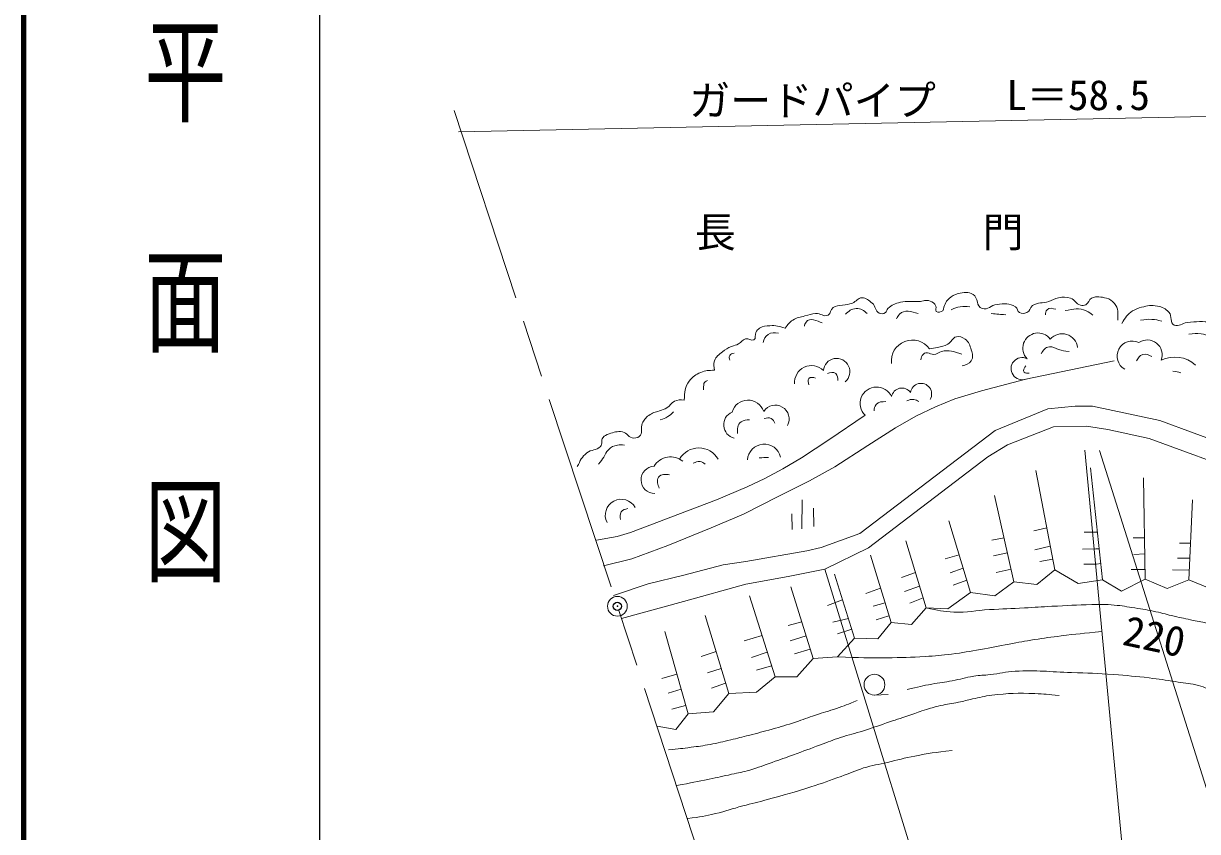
# Model space of a CAD drawing. Units: millimetres, scale not verified. Extents: x 40000 to 680000, y 20000 to 380000.
# Drawn here: x 40000 to 111377, y 291624 to 340741 of the extents above; entities that cross this region are included whole.
import ezdxf
from ezdxf.enums import TextEntityAlignment as Align

# ---------------------------------------------------------------- set-up
doc = ezdxf.new("R2010")
doc.units = ezdxf.units.MM
doc.header["$LTSCALE"] = 1000
doc.header["$PDMODE"] = 32
doc.header["$PDSIZE"] = 500
doc.linetypes.add('CHAIN', pattern=[18.5, 12, -1.5, 3.5, -1.5])
for name, color, linetype, lineweight in [('M-BGD', 7, 'Continuous', 13), ('M-BGD-HTXT', 7, 'Continuous', 25), ('M-BGD-RSTR', 7, 'Continuous', 13), ('M-BMK', 2, 'CHAIN', 13), ('M-BMK-SRVR', 3, 'Continuous', 13), ('M-STR-HTXT', 7, 'Continuous', 13), ('M-STR-STRC', 7, 'Continuous', 13), ('M-TTL', 2, 'Continuous', 140)]:
    doc.layers.add(name, color=color, linetype=linetype, lineweight=lineweight)
doc.layers.add('M-BGD-EXST', color=6, linetype='Continuous')
doc.styles.add('@ＭＳ ゴシック', font='')
doc.styles.add('ＭＳ ゴシック', font='')
doc.styles.get('@ＭＳ ゴシック').set_extended_font_data('@MS Gothic')
doc.styles.get('ＭＳ ゴシック').set_extended_font_data('MS Gothic')

msp = doc.modelspace()

# ---------------------------------------------------------------- linework, layer by layer
at = {"layer": 'M-BGD'}
for p, q in [((66456, 334154), (128866, 335435)), ((105408, 314784), (114663, 285547)), ((102695, 307523), (101553, 313565)), ((105609, 306921), (104877, 313734)), ((108204, 306968), (108084, 313122)), ((100219, 306797), (99028, 312050)), ((87342, 311782), (87317, 310023)), ((88021, 311279), (88046, 310174)), ((110852, 306925), (111069, 311792)), ((86714, 310928), (86740, 309973)), ((97571, 306156), (96265, 310517)), ((101417, 309905), (102210, 310093)), ((104495, 309817), (105165, 309818)), ((105165, 309818), (105297, 309820)), ((94881, 305217), (93652, 309286)), ((98880, 309327), (99613, 309471)), ((107465, 309477), (108155, 309477)), ((110287, 309152), (110951, 309149)), ((92745, 304320), (91497, 308432)), ((96041, 308197), (96888, 308436)), ((98980, 308372), (99816, 308573)), ((101492, 308749), (102424, 308960)), ((104376, 308783), (105201, 308813)), ((105201, 308813), (105406, 308803)), ((107509, 308473), (108174, 308503)), ((101794, 308046), (102573, 308172)), ((104465, 307882), (105234, 307882)), ((105234, 307882), (105503, 307908)), ((110154, 308236), (110910, 308231)), ((90525, 303381), (89311, 307277)), ((93378, 307066), (94232, 307365)), ((96342, 307342), (97130, 307629)), ((99131, 307368), (100041, 307581)), ((107347, 307556), (108193, 307558)), ((109859, 307527), (110878, 307509)), ((88005, 302142), (86649, 306498)), ((91215, 306099), (92110, 306413)), ((93554, 306212), (94480, 306543)), ((96518, 306589), (97346, 306908)), ((85699, 301032), (84137, 305945)), ((88879, 305370), (89800, 305708)), ((91667, 305320), (92378, 305529)), ((93881, 305509), (94698, 305822)), ((82881, 300007), (81449, 304765)), ((86492, 304139), (87312, 304369)), ((89205, 304340), (90151, 304579)), ((91843, 304491), (92619, 304737)), ((80404, 298769), (78987, 303785)), ((83824, 303212), (84900, 303545)), ((86618, 303210), (87576, 303519)), ((89482, 303637), (90352, 303934)), ((86869, 302431), (87829, 302708)), ((81194, 302266), (82110, 302566)), ((84253, 302192), (85222, 302533)), ((81593, 301261), (82424, 301524)), ((84563, 301424), (85485, 301704)), ((78819, 300918), (79720, 301188)), ((81829, 300345), (82689, 300644)), ((79204, 300032), (79980, 300270)), ((91726, 299915), (92560, 299949)), ((79410, 299071), (80257, 299290))]:
    msp.add_line(p, q, dxfattribs=at)
for points in [[(75269, 307777), (76988, 308200), (79173, 309004), (81811, 310084), (83770, 310913), (85880, 311993), (87789, 312947), (89322, 313801), (91331, 315083), (93014, 316163), (94242, 316869), (95448, 317447), (96629, 317924), (98236, 318402), (100949, 319130), (106300, 320235)], [(74845, 309336), (76097, 309562), (76905, 309805), (78070, 310240), (80374, 311127), (82129, 311796), (83997, 312586), (85076, 313074), (86169, 313665), (87292, 314330), (88962, 315423), (91164, 316930)], [(90857, 309749), (99073, 316007), (102280, 317322), (103935, 317470), (104999, 317470), (109092, 316613)], [(86494, 307124), (88719, 307579), (91381, 308860), (98634, 314401), (99825, 315122), (102615, 316218)], [(102615, 316218), (104629, 316259), (105915, 316066), (108442, 315505)], [(109092, 316613), (115352, 314307), (121883, 310715)], [(108442, 315505), (114422, 313327), (122486, 309132)], [(102695, 307523), (104131, 306699), (105609, 306921), (106746, 306241), (108204, 306968), (109524, 306404), (110852, 306925), (112079, 306413), (113500, 307139), (114840, 306989), (115891, 307822), (116987, 307511), (117813, 308377), (118729, 308194), (119739, 308997), (119760, 310199)], [(75871, 305974), (77970, 306684), (80156, 307212), (82542, 307840), (83924, 308041), (87617, 308694), (88496, 308895), (90857, 309749)], [(76355, 304564), (80125, 305602), (83922, 306652), (86494, 307124)], [(78517, 298029), (79656, 297832), (80404, 298769), (81947, 298896), (82881, 300007), (84562, 300093), (85699, 301032), (87015, 301024), (88005, 302142), (89483, 302236), (90525, 303381), (91936, 303344), (92745, 304320), (93990, 304212), (94881, 305217), (96206, 305158), (97571, 306156), (99058, 305941), (100219, 306797), (101616, 306648), (102695, 307523)]]:
    msp.add_lwpolyline(points, dxfattribs=at)
msp.add_circle((91734, 300548), 633, dxfattribs=at)
for centre, radius, start, end in [((101684, 321005), 926, 36.84587, 223.78233), ((94039, 320225), 1275, 35.32797, 187.17304), ((103139, 320921), 959, 7.62339, 138.17116), ((107412, 320518), 918, 64.63849, 239.84443), ((108322, 320600), 908, 339.32021, 124.68233), ((87901, 318919), 1025, 44.62866, 185.09874), ((89436, 319575), 808, 309.94945, 175.4514), ((100714, 319762), 674, 63.41858, 290.44768), ((109994, 318562), 1904, 48.15606, 115.58374), ((91864, 317643), 1000, 24.57489, 225.48382), ((93405, 317940), 642, 35.7274, 169.33022), ((94567, 318221), 647, 329.03624, 171.65611), ((84047, 316835), 1009, 18.92315, 163.62291), ((83401, 316350), 834, 112.65523, 256.61569), ((85706, 316699), 843, 332.32716, 146.74175), ((81058, 313603), 1339, 29.30193, 150.55279), ((85035, 314153), 1018, 13.25545, 176.47358), ((79345, 313219), 1177, 50.71952, 148.65805), ((78381, 312999), 833, 92.88907, 270.04854), ((76336, 310856), 965, 28.1606, 207.23835)]:
    msp.add_arc(centre, radius, start, end, dxfattribs=at)
for points, knots in [([(86310, 322218), (86476, 322456), (86559, 322563), (86779, 322713), (87028, 322882), (87218, 322880), (87507, 322964), (87759, 323038), (87899, 323096), (88161, 323115), (88457, 323137), (88649, 322881), (88914, 323014), (89104, 323110), (89047, 323338), (89216, 323467), (89401, 323608), (89566, 323564), (89793, 323617), (90028, 323672), (90171, 323659), (90396, 323743), (90639, 323833), (90715, 324070), (90974, 324070), (91250, 324069), (91387, 323917), (91602, 323743), (91826, 323561), (91773, 323272), (92029, 323140), (92160, 323072), (92282, 323085), (92406, 323165), (92502, 323228), (92472, 323339), (92557, 323416), (92799, 323639), (92990, 323716), (93310, 323793), (93740, 323896), (93999, 323825), (94441, 323843), (94706, 323854), (94877, 323978), (95119, 323869), (95284, 323794), (95392, 323730), (95471, 323567), (95526, 323452), (95419, 323328), (95496, 323241), (95590, 323134), (95779, 323218), (95898, 323266)], [0, 0, 0, 0, 1, 1, 1, 2, 2, 2, 3, 3, 3, 4, 4, 4, 5, 5, 5, 6, 6, 6, 7, 7, 7, 8, 8, 8, 9, 9, 9, 10, 10, 10, 11, 11, 11, 12, 12, 12, 13, 13, 13, 14, 14, 14, 15, 15, 15, 16, 16, 16, 17, 17, 17, 18, 18, 18, 18]), ([(95898, 323266), (95993, 323599), (96030, 323799), (96274, 324019), (96457, 324184), (96588, 324263), (96827, 324321), (97171, 324403), (97432, 324459), (97731, 324270), (98067, 324058), (97904, 323534), (98284, 323416), (98634, 323308), (98824, 323624), (99188, 323668), (99631, 323721), (99934, 323741), (100319, 323517), (100460, 323435), (100396, 323232), (100545, 323165), (100706, 323093), (100832, 323103), (100997, 323165), (101199, 323241), (101169, 323473), (101349, 323592), (101678, 323811), (101953, 323721), (102328, 323843), (102567, 323922), (102684, 324023), (102931, 324070), (103211, 324122), (103386, 324123), (103660, 324044), (103937, 323965), (103981, 323681), (104263, 323617), (104387, 323589), (104476, 323583), (104589, 323642), (104774, 323740), (104751, 323959), (104941, 324044), (105263, 324189), (105500, 324118), (105845, 324044), (106066, 323997), (106171, 323885), (106323, 323718), (106591, 323421), (106535, 323118), (106523, 322713)], [0, 0, 0, 0, 1, 1, 1, 2, 2, 2, 3, 3, 3, 4, 4, 4, 5, 5, 5, 6, 6, 6, 7, 7, 7, 8, 8, 8, 9, 9, 9, 10, 10, 10, 11, 11, 11, 12, 12, 12, 13, 13, 13, 14, 14, 14, 15, 15, 15, 16, 16, 16, 17, 17, 17, 18, 18, 18, 18]), ([(89969, 323065), (90176, 323258), (90333, 323405), (90622, 323416), (90912, 323427), (91080, 323292), (91301, 323115)], [0, 0, 0, 0, 1, 1, 1, 2, 2, 2, 2]), ([(93084, 322788), (93120, 322906), (93174, 322970), (93260, 323065), (93558, 323391), (93975, 323210), (94390, 323115)], [0, 0, 0, 0, 1, 1, 1, 2, 2, 2, 2]), ([(96400, 323341), (96637, 323443), (96729, 323482), (96953, 323517), (97176, 323551), (97274, 323542), (97530, 323517)], [0, 0, 0, 0, 1, 1, 1, 2, 2, 2, 2]), ([(102127, 323040), (102128, 323152), (102147, 323247), (102228, 323341), (102362, 323498), (102576, 323415), (102755, 323366)], [0, 0, 0, 0, 1, 1, 1, 2, 2, 2, 2]), ([(103333, 323291), (103864, 323369), (104162, 323480), (104614, 323266), (104782, 323187), (104867, 323146), (105016, 323014)], [0, 0, 0, 0, 1, 1, 1, 2, 2, 2, 2]), ([(106775, 322512), (107004, 322870), (107093, 323066), (107428, 323266), (107628, 323385), (107755, 323431), (107980, 323492), (108341, 323589), (108566, 323628), (108935, 323567), (109243, 323516), (109423, 323415), (109638, 323190), (109867, 322952), (109657, 322529), (109965, 322412), (110254, 322301), (110436, 322524), (110744, 322562), (111328, 322636), (111664, 322638), (112251, 322587), (112474, 322568), (112610, 322550), (112804, 322437), (113078, 322276), (113136, 322062), (113256, 321758)], [0, 0, 0, 0, 1, 1, 1, 2, 2, 2, 3, 3, 3, 4, 4, 4, 5, 5, 5, 6, 6, 6, 7, 7, 7, 8, 8, 8, 9, 9, 9, 9]), ([(87482, 322336), (87488, 322430), (87523, 322500), (87583, 322587), (87798, 322904), (88245, 322661), (88562, 322537)], [0, 0, 0, 0, 1, 1, 1, 2, 2, 2, 2]), ([(98837, 323115), (99053, 323087), (99112, 323080), (99289, 323065), (99455, 323051), (99511, 323048), (99716, 323040)], [0, 0, 0, 0, 1, 1, 1, 2, 2, 2, 2]), ([(107901, 322703), (108218, 322750), (108329, 322771), (108604, 322754), (108842, 322739), (108938, 322719), (109207, 322653)], [0, 0, 0, 0, 1, 1, 1, 2, 2, 2, 2]), ([(82010, 319659), (81964, 319885), (81950, 320019), (82015, 320234), (82097, 320507), (82272, 320605), (82492, 320787), (82685, 320946), (82817, 321007), (83045, 321113), (83205, 321188), (83316, 321180), (83472, 321264), (83652, 321360), (83702, 321512), (83899, 321565), (84089, 321617), (84231, 321417), (84401, 321515), (84560, 321607), (84444, 321804), (84527, 321967), (84586, 322085), (84639, 322151), (84753, 322218), (84970, 322347), (85130, 322346), (85381, 322369), (85747, 322403), (85917, 322333), (86310, 322218)], [0, 0, 0, 0, 1, 1, 1, 2, 2, 2, 3, 3, 3, 4, 4, 4, 5, 5, 5, 6, 6, 6, 7, 7, 7, 8, 8, 8, 9, 9, 9, 10, 10, 10, 10]), ([(84970, 321357), (85036, 321563), (85091, 321708), (85272, 321834), (85475, 321975), (85659, 321942), (85900, 321909)], [0, 0, 0, 0, 1, 1, 1, 2, 2, 2, 2]), ([(110840, 321849), (111174, 321892), (111302, 321918), (111594, 321875), (111815, 321841), (111907, 321814), (112146, 321724)], [0, 0, 0, 0, 1, 1, 1, 2, 2, 2, 2]), ([(95079, 320963), (95306, 320991), (95375, 321003), (95562, 321046), (95813, 321103), (95964, 321122), (96190, 321247), (96427, 321378), (96456, 321626), (96717, 321699), (96924, 321756), (97070, 321672), (97245, 321548), (97485, 321378), (97539, 321178), (97622, 320895), (97693, 320650), (97756, 320459), (97622, 320242), (97492, 320032), (97294, 319988), (97069, 319940)], [0, 0, 0, 0, 1, 1, 1, 2, 2, 2, 3, 3, 3, 4, 4, 4, 5, 5, 5, 6, 6, 6, 7, 7, 7, 7]), ([(82936, 320276), (82906, 320373), (82886, 320457), (82936, 320553), (82992, 320662), (83099, 320680), (83212, 320703)], [0, 0, 0, 0, 1, 1, 1, 2, 2, 2, 2]), ([(94557, 320292), (94570, 320427), (94608, 320532), (94708, 320644), (94904, 320863), (95179, 320560), (95461, 320644), (95605, 320686), (95670, 320749), (95813, 320794), (96275, 320940), (96544, 320789), (97044, 320644)], [0, 0, 0, 0, 1, 1, 1, 2, 2, 2, 3, 3, 3, 4, 4, 4, 4]), ([(101867, 320669), (102002, 320873), (102114, 321059), (102369, 321096), (102594, 321128), (102703, 320977), (102922, 320920), (103173, 320854), (103266, 320842), (103575, 320794)], [0, 0, 0, 0, 1, 1, 1, 2, 2, 2, 3, 3, 3, 3]), ([(107670, 320242), (107766, 320415), (107848, 320555), (108047, 320619), (108257, 320686), (108415, 320594), (108599, 320493)], [0, 0, 0, 0, 1, 1, 1, 2, 2, 2, 2]), ([(101138, 319488), (101045, 319475), (100908, 319465), (100837, 319538), (100740, 319637), (100871, 319832), (100937, 319940)], [0, 0, 0, 0, 1, 1, 1, 2, 2, 2, 2]), ([(80176, 317850), (80202, 318333), (80187, 318640), (80477, 319006), (80691, 319275), (80863, 319404), (81181, 319533), (81484, 319657), (81654, 319659), (82010, 319659)], [0, 0, 0, 0, 1, 1, 1, 2, 2, 2, 3, 3, 3, 3]), ([(87749, 318785), (87710, 318900), (87659, 319057), (87749, 319162), (87845, 319273), (88026, 319221), (88151, 319187)], [0, 0, 0, 0, 1, 1, 1, 2, 2, 2, 2]), ([(88880, 319463), (89043, 319519), (89233, 319591), (89382, 319463), (89514, 319350), (89514, 319189), (89508, 319036)], [0, 0, 0, 0, 1, 1, 1, 2, 2, 2, 2]), ([(109880, 319614), (110098, 319568), (110171, 319552), (110358, 319513), (110358, 319513), (110358, 319513), (110358, 319513)], [0, 0, 0, 0, 1, 1, 1, 2, 2, 2, 2]), ([(81336, 318476), (81343, 318575), (81352, 318714), (81362, 318852), (81362, 318852), (81362, 318852), (81362, 318852)], [0, 0, 0, 0, 1, 1, 1, 2, 2, 2, 2]), ([(81362, 318852), (81387, 318905), (81400, 318929), (81440, 318965), (81485, 319006), (81517, 319015), (81579, 319035)], [0, 0, 0, 0, 1, 1, 1, 2, 2, 2, 2]), ([(73670, 313806), (73856, 314189), (73942, 314384), (74247, 314635), (74526, 314863), (74834, 314771), (75076, 315037), (75221, 315195), (75098, 315393), (75227, 315564), (75331, 315701), (75443, 315729), (75604, 315790), (75901, 315903), (76094, 315969), (76408, 315916), (76715, 315864), (76800, 315533), (77111, 315539), (77283, 315542), (77423, 315569), (77513, 315715), (77659, 315951), (77515, 316159), (77614, 316418), (77703, 316653), (77821, 316762), (78016, 316921), (78230, 317096), (78412, 317092), (78669, 317197), (78844, 317268), (78961, 317271), (79121, 317373), (79320, 317500), (79358, 317677), (79573, 317775), (79789, 317873), (79926, 317865), (80176, 317850)], [0, 0, 0, 0, 1, 1, 1, 2, 2, 2, 3, 3, 3, 4, 4, 4, 5, 5, 5, 6, 6, 6, 7, 7, 7, 8, 8, 8, 9, 9, 9, 10, 10, 10, 11, 11, 11, 12, 12, 12, 13, 13, 13, 13]), ([(91718, 317202), (91726, 317352), (91750, 317456), (91844, 317579), (91987, 317767), (92194, 317749), (92422, 317755)], [0, 0, 0, 0, 1, 1, 1, 2, 2, 2, 2]), ([(93703, 317805), (93872, 317867), (93963, 317910), (94130, 317880), (94256, 317858), (94317, 317828), (94431, 317755)], [0, 0, 0, 0, 1, 1, 1, 2, 2, 2, 2]), ([(78699, 316642), (78919, 316710), (79006, 316734), (79176, 316843), (79329, 316940), (79385, 316995), (79528, 317144)], [0, 0, 0, 0, 1, 1, 1, 2, 2, 2, 2]), ([(83404, 315821), (83412, 316095), (83394, 316357), (83630, 316524), (83795, 316641), (83940, 316656), (84132, 316649)], [0, 0, 0, 0, 1, 1, 1, 2, 2, 2, 2]), ([(85036, 316725), (85195, 316766), (85318, 316806), (85463, 316725), (85585, 316657), (85632, 316573), (85689, 316449)], [0, 0, 0, 0, 1, 1, 1, 2, 2, 2, 2]), ([(74956, 313954), (75117, 314150), (75164, 314208), (75282, 314381), (75399, 314552), (75411, 314688), (75559, 314833), (75731, 315002), (75873, 315069), (76111, 315109), (76276, 315137), (76358, 315136), (76538, 315109)], [0, 0, 0, 0, 1, 1, 1, 2, 2, 2, 3, 3, 3, 4, 4, 4, 4]), ([(80716, 314012), (80876, 314087), (80974, 314144), (81143, 314112), (81272, 314088), (81338, 314046), (81444, 313962)], [0, 0, 0, 0, 1, 1, 1, 2, 2, 2, 2]), ([(78656, 312505), (78569, 312702), (78464, 312951), (78606, 313158), (78756, 313377), (79057, 313336), (79284, 313308)], [0, 0, 0, 0, 1, 1, 1, 2, 2, 2, 2]), ([(76294, 310596), (76266, 310763), (76242, 310902), (76345, 311048), (76446, 311191), (76582, 311218), (76747, 311249)], [0, 0, 0, 0, 1, 1, 1, 2, 2, 2, 2]), ([(94881, 305217), (95639, 305047), (95900, 305003), (96564, 304962), (97408, 304910), (97880, 305064), (98724, 305113), (99558, 305162), (100026, 305168), (100859, 305214), (101507, 305249), (101870, 305280), (102517, 305314), (103469, 305365), (104002, 305401), (104954, 305415), (105484, 305422), (105783, 305436), (106311, 305389), (106804, 305346), (107077, 305290), (107567, 305214), (108069, 305135), (108351, 305093), (108848, 304988), (109283, 304895), (109519, 304812), (109953, 304711), (110403, 304607), (110657, 304557), (111109, 304460), (111481, 304380), (111695, 304357), (112063, 304259), (112504, 304142), (112739, 304036), (113168, 303882), (113505, 303762), (113690, 303687), (114022, 303556), (114476, 303376), (114741, 303296), (115178, 303078), (115623, 302857), (115857, 302705), (116283, 302450), (116741, 302177), (116994, 302016), (117439, 301722), (117821, 301470), (118020, 301308), (118400, 301053), (118813, 300776), (119060, 300646), (119464, 300358), (119749, 300155), (119907, 300038), (120174, 299812), (120385, 299632), (120498, 299523), (120691, 299324), (120987, 299019), (121145, 298840), (121415, 298511), (121799, 298044), (121985, 297759), (122361, 297285), (122732, 296815), (122940, 296550), (123321, 296088), (123920, 295362), (124130, 295136), (124902, 294270)], [0, 0, 0, 0, 1, 1, 1, 2, 2, 2, 3, 3, 3, 4, 4, 4, 5, 5, 5, 6, 6, 6, 7, 7, 7, 8, 8, 8, 9, 9, 9, 10, 10, 10, 11, 11, 11, 12, 12, 12, 13, 13, 13, 14, 14, 14, 15, 15, 15, 16, 16, 16, 17, 17, 17, 18, 18, 18, 19, 19, 19, 20, 20, 20, 21, 21, 21, 22, 22, 22, 23, 23, 23, 24, 24, 24, 24]), ([(89483, 302236), (90924, 302189), (91313, 302170), (92486, 302185), (93399, 302197), (93911, 302204), (94822, 302260), (95452, 302299), (95805, 302331), (96430, 302411), (97120, 302500), (97503, 302569), (98189, 302687), (98867, 302805), (99244, 302889), (99922, 303014), (100520, 303124), (100853, 303196), (101454, 303290), (102090, 303391), (102448, 303435), (103087, 303516), (104052, 303639), (104367, 303664), (105563, 303778)], [0, 0, 0, 0, 1, 1, 1, 2, 2, 2, 3, 3, 3, 4, 4, 4, 5, 5, 5, 6, 6, 6, 7, 7, 7, 8, 8, 8, 8]), ([(93724, 300259), (94444, 300427), (94639, 300476), (95231, 300585), (95710, 300674), (95984, 300695), (96462, 300786), (96974, 300884), (97254, 300979), (97768, 301063), (98158, 301126), (98381, 301118), (98773, 301163), (99363, 301231), (99687, 301332), (100281, 301364), (101623, 301436), (102378, 301334), (103722, 301289), (104714, 301255), (105270, 301237), (106259, 301163), (107114, 301099), (107594, 301065), (108445, 300962), (109065, 300888), (109410, 300830), (110027, 300736), (110518, 300661), (110800, 300653), (111283, 300535), (111732, 300426), (111969, 300310), (112414, 300183), (112793, 300075), (113025, 300075), (113393, 299932), (113712, 299808), (113869, 299689), (114172, 299530), (114467, 299375), (114645, 299309), (114926, 299128), (115214, 298942), (115363, 298818), (115629, 298601), (115995, 298301), (116205, 298137), (116533, 297797), (116878, 297441), (116987, 297291), (117337, 296817)], [0, 0, 0, 0, 1, 1, 1, 2, 2, 2, 3, 3, 3, 4, 4, 4, 5, 5, 5, 6, 6, 6, 7, 7, 7, 8, 8, 8, 9, 9, 9, 10, 10, 10, 11, 11, 11, 12, 12, 12, 13, 13, 13, 14, 14, 14, 15, 15, 15, 16, 16, 16, 17, 17, 17, 17]), ([(79708, 294416), (80664, 294596), (80911, 294641), (81679, 294803), (82214, 294915), (82512, 294982), (83045, 295102), (83480, 295199), (83728, 295233), (84156, 295358), (84698, 295516), (84990, 295640), (85522, 295828), (86029, 296006), (86312, 296106), (86816, 296290), (87455, 296522), (87811, 296658), (88449, 296893), (88929, 297070), (89194, 297184), (89680, 297345), (90213, 297522), (90525, 297578), (91061, 297747), (91615, 297921), (91918, 298039), (92468, 298224), (92998, 298402), (93296, 298495), (93825, 298676), (94189, 298801), (94387, 298887), (94754, 299003), (95142, 299125), (95362, 299187), (95759, 299279), (96177, 299376), (96419, 299391), (96839, 299480), (97174, 299552), (97358, 299610), (97693, 299681), (98153, 299778), (98407, 299852), (98874, 299907), (99888, 300027), (100466, 300055), (101486, 300008), (102067, 299980), (102276, 299968), (102968, 299882)], [0, 0, 0, 0, 1, 1, 1, 2, 2, 2, 3, 3, 3, 4, 4, 4, 5, 5, 5, 6, 6, 6, 7, 7, 7, 8, 8, 8, 9, 9, 9, 10, 10, 10, 11, 11, 11, 12, 12, 12, 13, 13, 13, 14, 14, 14, 15, 15, 15, 16, 16, 16, 17, 17, 17, 17]), ([(79205, 296591), (79870, 296655), (80048, 296670), (80586, 296742), (81039, 296802), (81293, 296833), (81742, 296918), (82235, 297011), (82509, 297078), (82998, 297194), (83431, 297297), (83672, 297359), (84103, 297470), (84654, 297613), (84962, 297693), (85510, 297847), (86071, 298006), (86387, 298093), (86942, 298274), (87417, 298429), (87674, 298543), (88147, 298701), (88645, 298868), (88933, 298932), (89429, 299103), (89924, 299275), (90088, 299341), (90685, 299581)], [0, 0, 0, 0, 1, 1, 1, 2, 2, 2, 3, 3, 3, 4, 4, 4, 5, 5, 5, 6, 6, 6, 7, 7, 7, 8, 8, 8, 9, 9, 9, 9]), ([(80382, 292406), (81181, 292525), (81413, 292560), (82063, 292710), (82722, 292862), (83076, 293003), (83729, 293180), (84310, 293338), (84642, 293404), (85223, 293564), (86261, 293851), (86846, 294003), (87871, 294333), (88594, 294565), (88993, 294716), (89707, 294973), (90244, 295167), (90529, 295319), (91074, 295486), (91631, 295657), (91958, 295695), (92526, 295828), (93176, 295979), (93537, 296081), (94191, 296212), (95068, 296387), (95374, 296418), (96455, 296554)], [0, 0, 0, 0, 1, 1, 1, 2, 2, 2, 3, 3, 3, 4, 4, 4, 5, 5, 5, 6, 6, 6, 7, 7, 7, 8, 8, 8, 9, 9, 9, 9])]:
    msp.add_open_spline(points, degree=3, knots=knots, dxfattribs=at)
msp.add_open_spline([(84735, 314338), (85011, 314351), (85011, 314351), (85288, 314364)], degree=3, dxfattribs=at)
at = {"layer": 'M-BGD-EXST'}
msp.add_point((76107, 305315), dxfattribs=at)
at = {"layer": 'M-BGD-HTXT'}
msp.add_line((58000, 370000), (58000, 20000), dxfattribs=at)
at = {"layer": 'M-BGD-RSTR'}
msp.add_line((104525, 314814), (111688, 238615), dxfattribs=at)
at = {"layer": 'M-BMK'}
msp.add_line((66181, 335460), (82400, 286203), dxfattribs=at)
at = {"layer": 'M-BMK-SRVR'}
msp.add_circle((76107, 305315), 600, dxfattribs=at)
msp.add_point((76107, 305315), dxfattribs=at)
at = {"layer": 'M-STR-STRC'}
msp.add_line((88719, 307579), (98271, 276601), dxfattribs=at)
at = {"layer": 'M-TTL'}
msp.add_line((40000, 380000), (40000, 20000), dxfattribs=at)

# ---------------------------------------------------------------- texts
at = {"layer": 'M-BGD', "style": 'ＭＳ ゴシック'}
msp.add_text('長\u3000\u3000\u3000\u3000\u3000\u3000門\u3000\u3000\u3000\u3000\u3000\u3000峡', height=1833, dxfattribs=at).set_placement((99558, 326596), align=Align.BOTTOM_CENTER)
msp.add_text('220', height=1833, rotation=347.798, dxfattribs=at).set_placement((108452, 302057), align=Align.BOTTOM_CENTER)
at = {"layer": 'M-BGD-HTXT', "style": '@ＭＳ ゴシック', "width": 1.4}
msp.add_text('平  面  図', height=3666, rotation=270, dxfattribs=at).set_placement((49777, 306475), align=Align.MIDDLE_RIGHT)
at = {"layer": 'M-STR-HTXT', "style": 'ＭＳ ゴシック'}
for s, p in [('ガードパイプ', (87970, 334596)), ('L＝58.5', (104121, 334927))]:
    msp.add_text(s, height=1833, dxfattribs=at).set_placement(p, align=Align.BOTTOM_CENTER)

doc.saveas('drawing.dxf')
